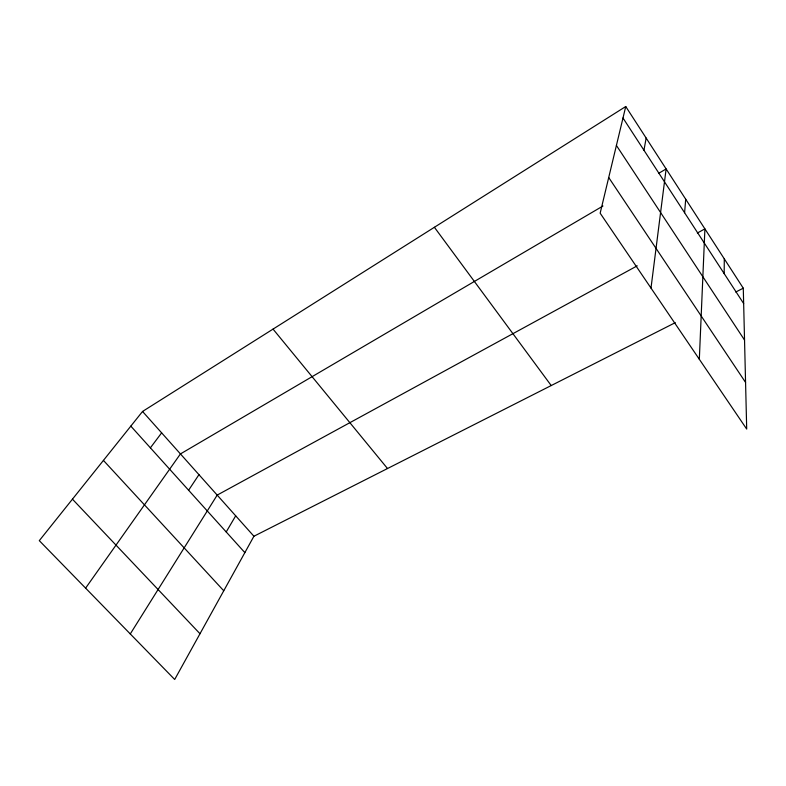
<?xml version="1.0" encoding="UTF-8"?>
<svg xmlns="http://www.w3.org/2000/svg" width="786" height="786" viewBox="0 0 786 786"><rect width="100%" height="100%" fill="white"/><g stroke="black" fill="none" stroke-linecap="round" stroke-linejoin="round"><path stroke-width="1.18" d="M724.181 273.616L724.289 258.84M699.324 359.281L704.904 228.883L697.369 233M684.596 212.751L685.706 199.222M650.995 288.069L666.125 168.951L658.747 173.284M643.96 150.254L646.141 138.061M625.744 106.523L600.16 213.183L746.7 429.068L743.281 288.197L625.744 106.523L142.541 411.461L39.3 540.65L174.689 679.477L253.917 536.248L675.282 322.663M226.211 531.945L235.692 515.832M130.28 633.938L217.191 495.101L637.22 265.835M188.611 490.228L198.956 474.665M85.605 588.134L180.436 453.925L602.96 206.011M150.381 447.833L161.641 432.86M735.745 292.019L743.281 288.197M72.45 499.169L199.988 633.732M103.428 460.409L223.755 590.777M130.82 426.13L244.849 552.627M142.541 411.461L253.917 536.248M273.047 329.108L387.508 468.525M434.393 227.282L551.212 385.553M608.708 177.518L745.57 382.428M616.411 145.439L744.538 340.063M622.993 118.008L743.654 303.563"/></g></svg>
